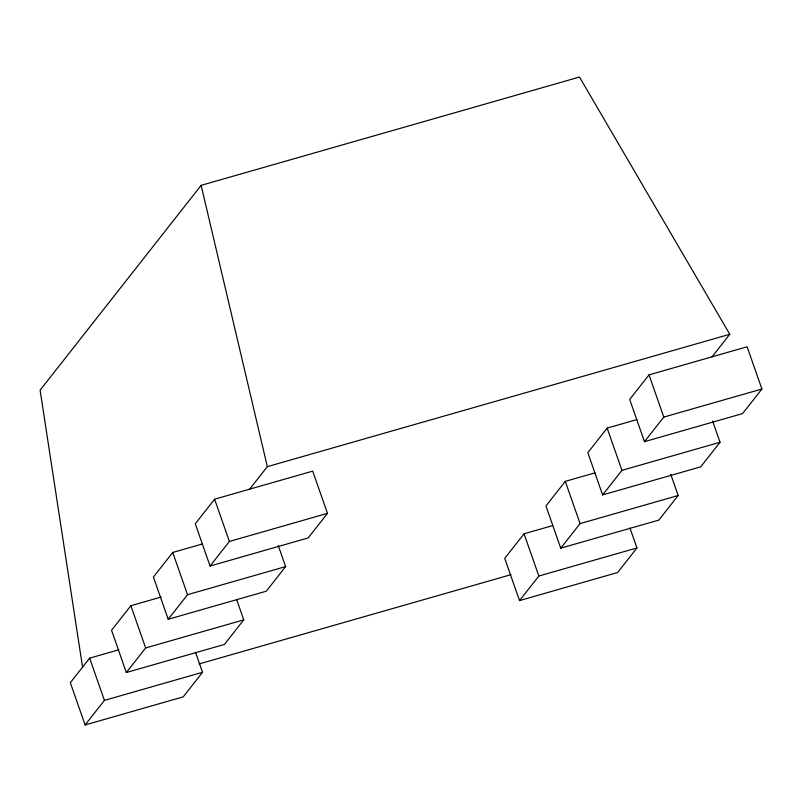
<?xml version="1.0" encoding="UTF-8"?>
<svg xmlns="http://www.w3.org/2000/svg" width="802" height="802" viewBox="0 0 802 802"><rect width="100%" height="100%" fill="white"/><g stroke="black" fill="none" stroke-linecap="round" stroke-linejoin="round"><path stroke-width="1.2" d="M712.076 356.81L729.79 334.284L579.485 77.052L201.132 185.352L40.1 390.163L82.626 667.555M118.836 649.78L89.644 658.141L70.325 682.713L85.112 724.948L183.207 696.868L202.525 672.297L195.548 652.347M161.232 597.019L130.866 605.711L111.548 630.282L126.335 672.517L224.43 644.437L243.748 619.866L236.77 599.916M201.934 544.107L172.731 552.458L153.413 577.039L168.199 619.274L266.294 591.194L285.622 566.613L278.224 545.5M214.605 499.205L195.277 523.786L210.064 566.022L308.158 537.942L327.487 513.36L312.7 471.135L214.605 499.205L229.392 541.44L210.064 566.022M249.633 489.18L267.347 466.654L729.79 334.284M85.112 724.948L104.43 700.377L202.525 672.297M126.335 672.517L145.653 647.946L243.748 619.866M168.199 619.274L187.528 594.693L285.622 566.613M552.618 525.621L524.057 533.791L504.739 558.372L519.526 600.598L617.62 572.528L636.938 547.946L629.961 528.007M595.024 472.849L565.28 481.36L545.962 505.942L560.748 548.167L658.843 520.097L678.161 495.516L670.773 474.403M636.898 419.596L607.154 428.108L587.826 452.689L602.613 494.924L700.707 466.844L720.036 442.263L712.637 421.15M649.018 374.865L629.69 399.436L644.487 441.671L742.572 413.591L761.9 389.02L747.113 346.785L649.018 374.865L663.805 417.09L644.487 441.671M519.526 600.598L538.854 576.026L636.938 547.946M560.748 548.167L580.077 523.596L678.161 495.516M602.613 494.924L621.941 470.343L720.036 442.263M229.392 541.44L327.487 513.36M663.805 417.09L761.9 389.02M198.996 663.976L510.904 574.693M607.154 428.108L621.941 470.343M565.28 481.36L580.077 523.596M524.057 533.791L538.854 576.026M172.731 552.458L187.528 594.693M130.866 605.711L145.653 647.946M89.644 658.141L104.43 700.377M201.132 185.352L267.347 466.654"/></g></svg>
